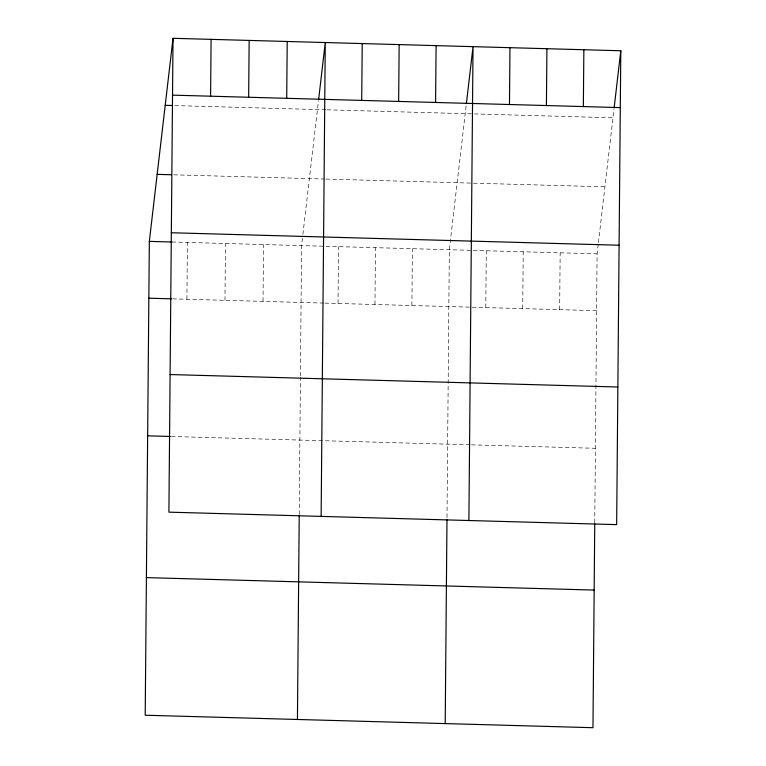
<?xml version="1.0" encoding="UTF-8"?>
<svg xmlns="http://www.w3.org/2000/svg" width="766" height="766" viewBox="0 0 766 766"><rect width="100%" height="100%" fill="white"/><g stroke="black" fill="none" stroke-linecap="round" stroke-linejoin="round"><path stroke-width="0.57" stroke-dasharray="3.83 2.87" d="M186.904 299.267L187.402 242.429M224.965 300.329L225.453 243.492M263.025 301.383L263.514 244.555M299.228 514.503L300.425 377.188M300.435 376.001L301.574 245.608L302.752 235.555M338.026 303.48L338.515 246.642M374.967 304.504L375.455 247.667M411.907 305.529L412.395 248.701M446.999 517.433L449.336 249.726L466.255 104.731M485.788 307.587L486.276 250.76M522.728 308.621L523.216 251.784M559.668 309.646L560.157 252.809M594.751 522.738L597.097 253.843L598.275 243.789M302.876 234.444L318.493 100.614M598.409 242.669L614.016 108.849M174.725 105.574L325.799 109.787M326.986 109.816L612.982 117.782M173.805 174.82L324.889 179.033M326.077 179.062L604.92 186.827M171.938 241.999L471.98 250.358M473.168 250.386L597.097 253.843M172.628 298.864L323.721 303.077M324.918 303.106L596.609 310.68M171.431 436.486L470.286 444.807M471.473 444.845L595.402 448.292"/><path stroke-width="1.15" d="M173.03 38.3L168.903 512.157L616.659 524.633L620.795 50.767L173.03 38.3L149.341 241.367L145.205 715.233L592.97 727.7L594.742 523.915M210.602 96.2L211.09 39.363M248.653 97.253L249.151 40.416M286.714 98.316L287.212 41.479M297.438 719.466L299.219 515.681M321.136 516.399L325.272 42.542L318.627 99.503M361.715 100.403L362.213 43.566M398.655 101.438L399.153 44.6M435.595 102.462L436.093 45.625M445.209 723.583L446.98 519.798M468.897 520.516L473.034 46.659L466.389 103.621M509.476 104.521L509.974 47.683M546.417 105.545L546.914 48.718M583.357 106.579L583.855 49.742M614.15 107.728L620.795 50.767M172.541 95.137L620.297 107.604M165.217 105.315L172.35 105.517M157.154 174.361L171.431 174.753M171.335 232.749L619.1 245.225M149.341 241.367L171.938 241.999M148.843 298.204L171.44 298.836M170.1 374.545L617.865 387.012M147.637 435.825L170.244 436.457M146.402 577.612L594.167 590.079"/></g></svg>
